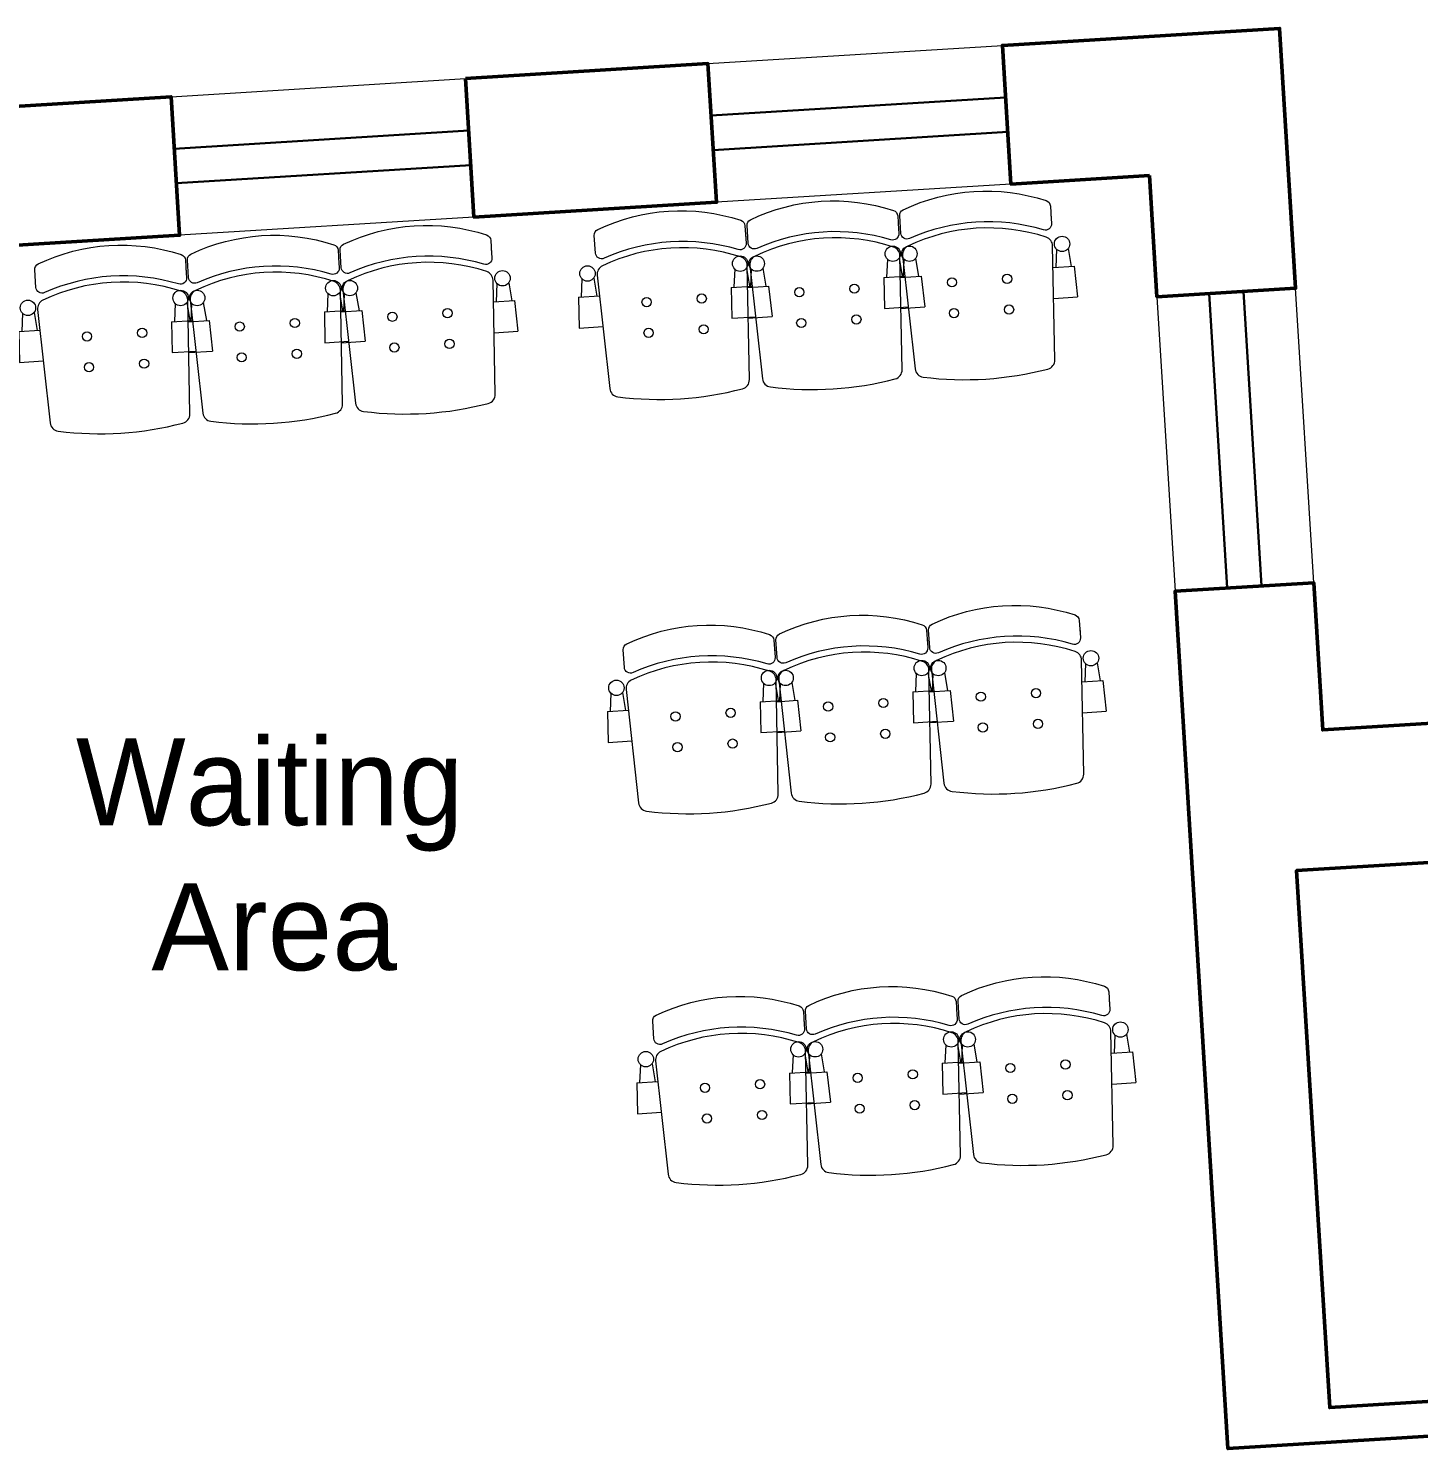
# Model space of a CAD drawing. Header units: millimetres. Extents: x 2342254 to 2635493, y 3886634 to 4043501.
# Drawn here: x 2427150 to 2431148, y 3977045 to 3981129 of the extents above; entities that cross this region are included whole.
import ezdxf

# ---------------------------------------------------------------- set-up
doc = ezdxf.new("R2010")
doc.units = ezdxf.units.MM
doc.header["$MEASUREMENT"] = 0
for name, color, linetype, lineweight in [('Furniture Hospital-0.09', 44, 'Continuous', 9), ('WALL 0.2', 7, 'Continuous', 20), ('wall 0.4', 7, 'Continuous', 40), ('Wall-0.5', 7, 'Continuous', 50), ('WINDOW', 152, 'Continuous', 30)]:
    doc.layers.add(name, color=color, linetype=linetype, lineweight=lineweight)
doc.layers.add('Text-0.2', color=7, linetype='Continuous')
doc.styles.add('arial.', font='arial.ttf')

# ---------------------------------------------------------------- blocks, each defined once
blk = doc.blocks.new('BANCAS')
at = {"layer": 'Furniture Hospital-0.09'}
for p, q in [((-0.2364, -0.2466), (-0.3136, -0.2466)), ((-0.309, -0.3466), (-0.3136, -0.2466)), ((0.3136, -0.25), (0.2364, -0.25)), ((0.309, -0.35), (0.3136, -0.25)), ((-0.241, -0.3466), (-0.309, -0.3466)), ((-0.294, -0.4054), (-0.3002, -0.3466)), ((-0.256, -0.4054), (-0.2498, -0.3466)), ((0.309, -0.35), (0.241, -0.35)), ((0.256, -0.4088), (0.2498, -0.35)), ((0.294, -0.4088), (0.3002, -0.35))]:
    blk.add_line(p, q, dxfattribs=at)
blk.add_lwpolyline([(0.2272, -0.0475, 0.346546), (0.2029, -0.0194, 0.095695), (-0.2029, -0.0194, 0.346546), (-0.2272, -0.0475), (-0.244, -0.4173, 0.318973), (-0.2252, -0.4465, 0.193005), (0.2252, -0.4465, 0.318973), (0.244, -0.4173)], format="xyb", close=True, dxfattribs=at)
blk.add_lwpolyline([(-0.245, -0.5218), (-0.245, -0.4895, -0.522832), (-0.218, -0.4708, 0.18), (0.218, -0.4708, -0.522832), (0.245, -0.4895), (0.245, -0.5466, -0.306573), (0.2324, -0.5652, -0.192782), (-0.2324, -0.5652, -0.306573), (-0.245, -0.5466), (-0.245, -0.5037)], format="xyb", dxfattribs=at)
for centre, radius in [((-0.0896, -0.22), 0.015), ((0.0896, -0.22), 0.015), ((-0.0896, -0.32), 0.015), ((0.0896, -0.32), 0.015), ((-0.275, -0.4216), 0.025), ((0.275, -0.425), 0.025)]:
    blk.add_circle(centre, radius, dxfattribs=at)
blk = doc.blocks.new('A$C72AE6952')
at = {"ltscale": 20, "xscale": 800, "yscale": 800, "zscale": 800, "row_count": 1, "column_count": 3, "row_spacing": 0, "column_spacing": 440.0000000000001}
blk.add_blockref('BANCAS', (-440, 0), dxfattribs=at)
blk = doc.blocks.new('oldblk')
at = {"layer": 'WALL 0.2', "ltscale": 5}
for points in [[(2487914.2, 4322255.2), (2488761, 4322307.4)], [(2486370.1, 4322160.1), (2487216.9, 4322212.3)], [(2488785.6, 4321908.9), (2487938.8, 4321856.7)], [(2487241.4, 4321813.8), (2486394.6, 4321761.6)], [(2489656.2, 4320762.5), (2489604, 4321609.3)], [(2489205.5, 4321584.7), (2489257.7, 4320738)]]:
    blk.add_lwpolyline(points, dxfattribs=at)
at = {"layer": 'Wall-0.5', "ltscale": 5}
for points in [[(2489184.1, 4321933.4), (2488785.6, 4321908.9), (2488761, 4322307.4), (2489558, 4322356.5), (2489604, 4321609.3), (2489205.5, 4321584.7)], [(2487216.9, 4322212.3), (2487914.2, 4322255.2), (2487938.8, 4321856.7), (2487241.4, 4321813.8)], [(2490280, 4320375.9), (2490304.5, 4319977.4), (2489607.2, 4319934.5), (2489702.3, 4318390.3), (2490622.4, 4318447), (2490628.5, 4318347.4), (2489409.5, 4318272.3), (2489257.7, 4320738), (2489656.2, 4320762.5), (2489682.2, 4320339.1)]]:
    blk.add_lwpolyline(points, close=True, dxfattribs=at)
blk.add_lwpolyline([(2485273.9, 4321692.6), (2485249.4, 4322091.1), (2486370.1, 4322160.1), (2486394.6, 4321761.6), (2485273.9, 4321692.6)], dxfattribs=at)
at = {"layer": 'WINDOW', "ltscale": 5}
for points in [[(2487923.5, 4322105.5), (2488770.3, 4322157.7)], [(2486379.3, 4322010.4), (2487226.1, 4322062.6)], [(2488776.4, 4322058.6), (2487929.6, 4322006.5)], [(2487232.2, 4321963.5), (2486385.4, 4321911.4)], [(2489506.5, 4320753.3), (2489454.3, 4321600.1)], [(2489355.3, 4321594), (2489407.4, 4320747.2)]]:
    blk.add_lwpolyline(points, dxfattribs=at)
at = {"layer": 'Furniture Hospital-0.09', "xscale": 1.107692350907673, "yscale": 1.107692350907673, "zscale": 1.107692306891935, "rotation": 183.6960109818452}
for p in [(2488227.1, 4321316.8), (2486617.9, 4321218), (2488310.2, 4320125.3), (2488394.9, 4319057.4)]:
    blk.add_blockref('A$C72AE6952', p, dxfattribs=at)
at = {"layer": 'Text-0.2', "ltscale": 5, "insert": (2486667.3, 4319644.4), "char_height": 250, "attachment_point": 7, "rotation": 0.0008, "style": 'arial.'}
blk.add_mtext('\\pi-570.64;{\\fStylus BT|b0|i0|c0|p34;Waiting\\P\\pi-353.59;Area}', dxfattribs=at)

msp = doc.modelspace()

# ---------------------------------------------------------------- block references
at = {"layer": 'wall 0.4'}
msp.add_blockref('oldblk', (-58809.9, -341227.5), dxfattribs=at)

doc.saveas('drawing.dxf')
